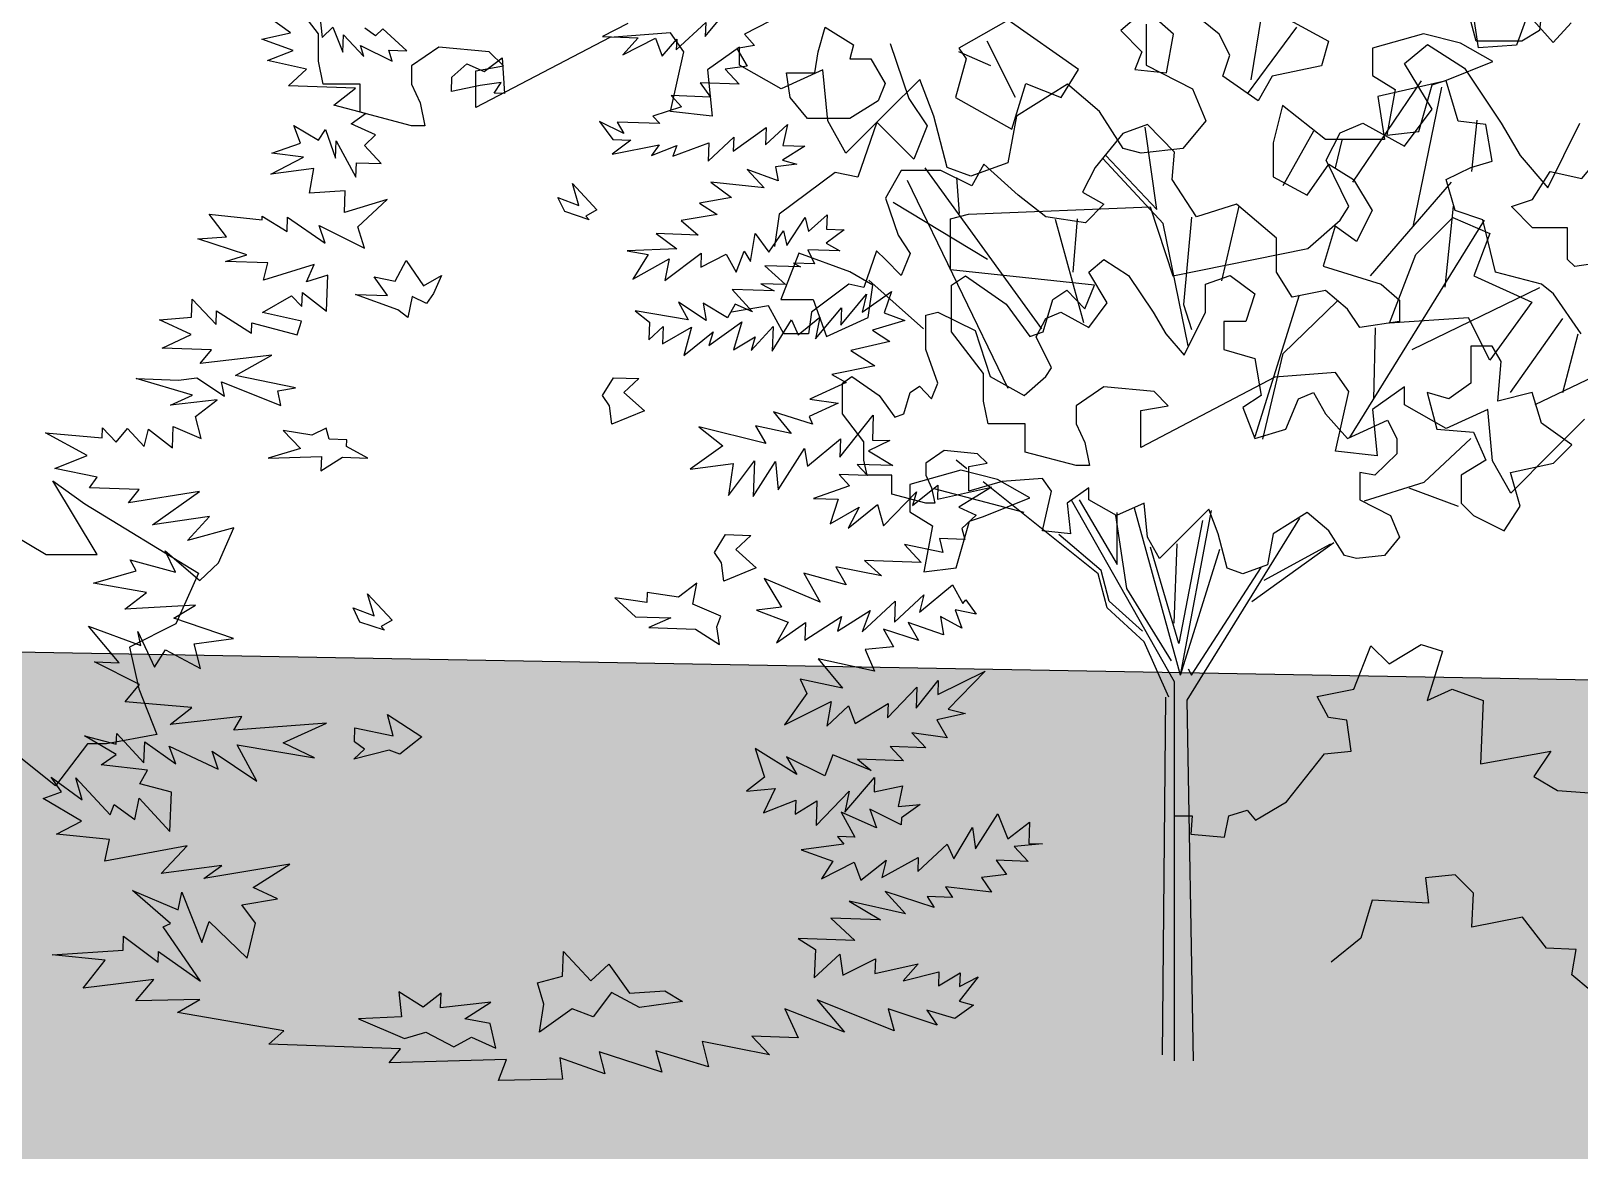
# Model space of a CAD drawing. Header units: inches. Extents: x 11.9 to 85.3, y 21.1 to 37.4.
# Drawn here: x 34.499 to 35.02, y 21.988 to 22.365 of the extents above; entities that cross this region are included whole.
import ezdxf

# ---------------------------------------------------------------- set-up
doc = ezdxf.new("R2010")
doc.units = ezdxf.units.IN
doc.header["$MEASUREMENT"] = 0
doc.layers.add('CAY', color=94, linetype='Continuous')
doc.layers.add('CAY-3', color=61, linetype='Continuous')

# ---------------------------------------------------------------- blocks, each defined once
blk = doc.blocks.new('A$C76451831')
at = {"layer": 'CAY'}
for p, q in [((4704.6, 871.1), (4712.5, 918.7)), ((4701.9, 860.6), (4738.9, 910.7)), ((4527.8, 857.9), (4506.6, 900.2)), ((4509.3, 881.7), (4485.5, 892.2)), ((4781, 794.5), (4832.5, 870.4)), ((4850.9, 870.4), (4799.8, 858.6)), ((4826.2, 761), (4847.8, 865.6)), ((4860, 840.1), (4850.9, 870.4)), ((4728.3, 851.9), (4721.2, 824)), ((4760.5, 826.3), (4728.3, 851.9)), ((4799.8, 858.6), (4804.6, 826.3)), ((4626.9, 837.7), (4608.4, 831)), ((4647.3, 816.9), (4626.9, 837.7)), ((4880.8, 837.7), (4860, 840.1)), ((4870.1, 802.5), (4874.1, 840.9)), ((4885.5, 810.2), (4880.8, 837.7)), ((4608.4, 831), (4587.6, 805.5)), ((4634, 774), (4625.3, 835.7)), ((4728.6, 791.9), (4751.7, 832.8)), ((4804.6, 826.3), (4760.5, 826.3)), ((4768, 805.1), (4772.9, 825.9)), ((4595.8, 814.5), (4634, 774)), ((4645.4, 796.4), (4647.3, 816.9)), ((4721.2, 824), (4721.2, 798.4)), ((4442.1, 803.1), (4430.3, 782.3)), ((4472, 803.1), (4442.1, 803.1)), ((4547.7, 684.5), (4460.2, 805.1)), ((4495.2, 791.7), (4472, 803.1)), ((4504.2, 807.8), (4495.2, 791.7)), ((4529.8, 784.6), (4504.2, 807.8)), ((4587.6, 805.5), (4578.1, 787)), ((4638.7, 763.4), (4593.5, 812.2)), ((4746.8, 784.6), (4762.9, 807.8)), ((4762.9, 807.8), (4781.4, 796.4)), ((4850.9, 796.4), (4869.4, 805.5)), ((4869.4, 805.5), (4885.5, 810.2)), ((4522.3, 639.8), (4446.8, 795.6)), ((4485.8, 770.9), (4483.8, 797.9)), ((4663.8, 768.5), (4645.4, 796.4)), ((4721.2, 798.4), (4746.8, 784.6)), ((4781.4, 796.4), (4795.5, 773.2)), ((4794.3, 724.1), (4854.9, 794.5)), ((4857.6, 773.2), (4850.9, 796.4)), ((4430.3, 782.3), (4439.8, 754.7)), ((4507, 736.3), (4436.2, 779.1)), ((4550.6, 768.5), (4529.8, 784.6)), ((4578.1, 787), (4594.3, 777.9)), ((4580.5, 763.8), (4550.6, 768.5)), ((4571.1, 726.8), (4574.5, 766.9)), ((4594.3, 777.9), (4580.5, 763.8)), ((4659.9, 768.1), (4654, 702.8)), ((4693.7, 777.9), (4663.8, 768.5)), ((4682.7, 720.5), (4695.7, 776.4)), ((4723.6, 752.4), (4693.7, 777.9)), ((4795.5, 773.2), (4783.7, 750)), ((4850.1, 715.8), (4856.4, 776.4)), ((4878.5, 766.1), (4857.6, 773.2)), ((4579.1, 689), (4557.9, 766.3)), ((4657.5, 671.8), (4638.7, 763.4)), ((4767.6, 761.4), (4758.6, 731.5)), ((4783.7, 750), (4767.6, 761.4)), ((4778.7, 602.9), (4879.6, 765.8)), ((4887.9, 726.8), (4878.5, 766.1)), ((4439.8, 754.7), (4448.8, 741)), ((4723.6, 726.8), (4723.6, 752.4)), ((4423.7, 742.9), (4414.2, 715.4)), ((4430.3, 736.3), (4423.7, 742.9)), ((4442.1, 724.5), (4430.3, 736.3)), ((4448.8, 741), (4442.1, 724.5)), ((4458.8, 684.4), (4417.8, 720.8)), ((4735.4, 708.3), (4723.6, 726.8)), ((4758.6, 731.5), (4802.2, 717.8)), ((4922.5, 717.8), (4887.9, 726.8)), ((4402.8, 717.8), (4374.9, 696.9)), ((4414.2, 715.4), (4402.8, 717.8)), ((4707.6, 603.7), (4740.9, 709.9)), ((4760.5, 713.1), (4735.4, 708.3)), ((4777, 699.3), (4760.5, 713.1)), ((4802.2, 717.8), (4816, 706)), ((4825.4, 669), (4921.3, 715.4)), ((4931.5, 710.7), (4922.5, 717.8)), ((4952.3, 680.8), (4931.5, 710.7)), ((4342.7, 701.7), (4314.8, 696.9)), ((4354.1, 680.8), (4342.7, 701.7)), ((4374.9, 696.9), (4372.6, 680.8)), ((4654, 702.8), (4659.9, 684)), ((4728.7, 665.9), (4769.2, 705.2)), ((4786.1, 685.5), (4777, 699.3)), ((4816, 706), (4816, 689.9)), ((4816, 689.9), (4786.1, 685.5)), ((4796.7, 631.7), (4797.9, 685.1)), ((4899.3, 636.8), (4938.6, 692.2)), ((4372.6, 680.8), (4354.1, 680.8)), ((4938.6, 636.8), (4950, 680.8)), ((4713.4, 601.8), (4728.7, 665.9)), ((4917.8, 627.7), (4961.8, 648.6)), ((4834.4, 569.5), (4869.4, 602.2)), ((4491.5, 579.5), (4483.4, 586)), ((4541.2, 539.6), (4503.7, 569.7)), ((4789.6, 555.4), (4834.4, 569.5)), ((4534.5, 546.7), (4466.9, 564.4)), ((4823, 565.2), (4860, 551.4)), ((4647.3, 419.7), (4569.9, 556)), ((4575.8, 556.2), (4604.1, 507.8)), ((4604.1, 507.8), (4604.1, 546.7)), ((4651.6, 424.8), (4617.3, 549.9)), ((4651.6, 424.8), (4675, 548.1)), ((4589.9, 500.7), (4541.2, 539.6)), ((4602.9, 544.4), (4611.2, 489.7)), ((4668.2, 540.8), (4650.5, 448.4)), ((4656.8, 405.9), (4741.3, 542.4)), ((4592.3, 503.1), (4560.4, 530.2)), ((4646.9, 463.7), (4649.3, 523.1)), ((4705.1, 479.9), (4766.8, 524.3)), ((4714.5, 496), (4764.5, 523.1)), ((4650.5, 448.4), (4629.2, 520.8)), ((4651.6, 424.8), (4681.2, 519.2)), ((3915.1, 501.1), (3898, 463.3)), ((4596.6, 475.1), (4589.9, 500.7)), ((4598.2, 480.3), (4592.3, 503.1)), ((4659.9, 424.8), (4712.2, 505.4)), ((4611.2, 489.7), (4644.6, 435.4)), ((4623.3, 457.8), (4598.2, 480.3)), ((4624.5, 449.6), (4596.6, 475.1)), ((3898, 463.3), (3863.2, 445.6)), ((3863.2, 445.6), (3870.3, 414.4)), ((4643, 408.3), (4624.5, 449.6)), ((4647.3, 135.4), (4647.3, 419.7)), ((4657.5, 429.5), (4659.9, 424.8)), ((3870.3, 414.4), (3883.8, 380.2)), ((4638.3, 140.1), (4640.6, 408.3)), ((4661.5, 135.4), (4656.8, 405.9)), ((3831.9, 373.1), (3807.8, 341.8)), ((3846.1, 373.1), (3831.9, 373.1)), ((3883.8, 380.2), (3846.1, 373.1))]:
    blk.add_line(p, q, dxfattribs=at)
for points in [[(4005.8, 921.5), (4007.9, 902.9), (4015.9, 910.7), (4023.4, 891.9), (4023.8, 905), (4039.1, 888.6), (4036.7, 896.9), (4060.3, 885.2), (4057.8, 893.4), (4071.4, 892.9), (4053.4, 909.4), (4047.8, 904.2), (4039.8, 909.9)], [(4237.1, 913.4), (4218.2, 903.7), (4244.9, 902.7), (4233.5, 890), (4258, 902.3), (4263, 889), (4273.8, 901.7), (4273.5, 893.6), (4295.6, 914.1), (4295.2, 903.7), (4314.6, 927.1)], [(4343.6, 915.2), (4324.7, 905.4), (4332.1, 897), (4318.9, 894.7), (4326.6, 881.3), (4310.2, 879.2), (4320.7, 867.9), (4291.3, 868.9), (4299.1, 858.2), (4269.6, 859.3), (4277.5, 850.8), (4256, 843.9), (4261.2, 838.3), (4229.1, 839.4), (4234.2, 831), (4215.9, 839.8), (4225.9, 826.3), (4239.5, 825.9), (4225.5, 815.5), (4260.6, 822.4), (4254.9, 814.4), (4273.8, 821.9), (4270.8, 813.9), (4297.8, 823.8), (4297.4, 810.2), (4316.6, 828.2), (4316.2, 817.7), (4340.9, 835.5), (4340.4, 822.3), (4356.8, 837.6), (4353.5, 821.9), (4369.8, 821.3), (4353.1, 811), (4363.9, 807.9), (4348, 805.8), (4349.9, 795.3), (4326.6, 803.8), (4339.3, 790.2), (4299.5, 794.3), (4315, 782.9), (4290.8, 778.7), (4304.1, 770.1), (4277.2, 765.6), (4290, 754.7), (4258.3, 755.8), (4273.8, 744.4), (4236.6, 743), (4252.3, 740.2), (4240.8, 721.6), (4268.1, 736.9), (4264.8, 720.7), (4292.2, 741.1), (4291.9, 730.6), (4310.8, 740.4), (4318.5, 727), (4324.5, 742.7), (4329.2, 734.8), (4332.6, 756), (4343, 742), (4354, 757.9), (4356.3, 747), (4370.2, 767.8), (4372.6, 757.3), (4386.6, 770), (4386.2, 759.1), (4399.3, 758.6), (4385.9, 748.7), (4396.1, 742.9), (4372.1, 743.7), (4377.2, 733.1), (4361.3, 733.7), (4366.6, 730.8), (4339.9, 731.7), (4355.3, 717.6), (4336.8, 718.2), (4347, 712.9), (4315.3, 714), (4330.6, 697.1), (4317.6, 703), (4311.9, 692.8), (4293.7, 703.8), (4295.9, 690.6), (4275.1, 704.5), (4282.3, 691.1), (4242.7, 697.9), (4253.3, 689.4), (4252.8, 676.3), (4263.6, 686.3), (4263.1, 673.2), (4284.9, 685.6), (4279.1, 664.5), (4301.1, 682.3), (4298, 672), (4322.6, 689.7), (4316.4, 668.6), (4332.6, 678.5), (4329.6, 668.1), (4346.1, 686.1), (4345.4, 667.6), (4359.8, 691.1), (4364.9, 680), (4381.2, 693.1), (4377.9, 676.9), (4397.3, 700.2), (4396.8, 687.1), (4416.2, 710.4), (4413, 696.9), (4434.9, 712.5), (4429.3, 696.4), (4445, 690.8), (4420.7, 683.5), (4433.6, 674.9), (4404.3, 668.2), (4422.5, 656.7), (4390.1, 650.1), (4400.8, 644.3), (4373.6, 631.7), (4394.8, 628.7), (4373.2, 618.6), (4375.7, 613), (4346.5, 622.2), (4359.6, 605.9), (4333, 611.8), (4340.7, 598.4), (4290.4, 611), (4308.5, 596.8), (4283.9, 579.1), (4316.2, 583.4), (4312.6, 559.5), (4332.1, 585.5), (4331.2, 558.8), (4348, 585), (4349.9, 563.6), (4369.6, 594.7), (4371.9, 581.4), (4396.6, 601.9), (4396.1, 588.3), (4421.2, 619.6), (4420.6, 601), (4433.7, 600.6), (4417.6, 593), (4435.8, 581.9), (4409.1, 582.8), (4416.9, 574.4), (4395.7, 575.2), (4403.5, 566.7), (4376.5, 557.2), (4395, 556.6), (4388.9, 538.2), (4410.7, 550.6), (4402.4, 535), (4424.3, 552.8), (4428.8, 536.8), (4453.7, 562.3), (4450.6, 551.9), (4469.7, 567.1), (4469.3, 556.7), (4510, 565.7), (4485.4, 550.7), (4498.4, 544.8), (4487.6, 534.8), (4490, 526.5), (4471, 527.2), (4473.4, 516.7), (4444.6, 522.7), (4457.2, 509.1), (4414.7, 510.6), (4427.4, 499.2), (4393.2, 505.9), (4400.9, 492.5), (4369.1, 501.3), (4381.4, 479.5), (4339.5, 497.3), (4352.3, 475.6), (4333.6, 473.5), (4357.4, 464.5), (4348.7, 449), (4370.5, 464.1), (4370, 450.9), (4397.4, 468.6), (4394.3, 457.8), (4418.8, 473.3), (4412.8, 457.1), (4437.7, 480.3), (4437.1, 464.5), (4459.1, 485), (4455.9, 472), (4480.7, 492.4), (4488.3, 478.5), (4490.7, 481.2), (4498.5, 470.5), (4482.7, 473.7), (4487.7, 460), (4471.7, 468.7), (4473.9, 455), (4447.5, 464.1), (4455.2, 450.7), (4428.8, 459.3), (4436.5, 445.9), (4415.1, 443.9), (4422.2, 427.8), (4380, 437), (4398.2, 415), (4366.3, 421.6), (4371.3, 411), (4354.7, 387.5), (4389.7, 404.9), (4386.3, 386.4), (4402.7, 401.7), (4407.7, 388.4), (4432.3, 403.4), (4431.9, 392.6), (4454, 415.8), (4453.4, 400), (4470, 420.7), (4469.7, 410.3), (4505.2, 427.6), (4477.4, 399.1), (4490.4, 396), (4469, 391.3), (4476.7, 377.8), (4450.1, 381.5), (4460.6, 370.2), (4433.8, 371.2), (4443.9, 360.4), (4409.5, 361.6), (4419.6, 353.1), (4391, 365), (4385, 349.3), (4356.1, 363.5), (4363.8, 350.1), (4332.7, 369.7), (4339.7, 348.2), (4326.2, 337.8), (4347.6, 339.7), (4338.8, 321.5), (4363.1, 331), (4362.7, 320.6), (4379, 330.5), (4378.3, 311.9), (4403.2, 337.8), (4400, 322), (4422.2, 348), (4421.8, 337.1), (4443.2, 341.8), (4440, 326.1), (4456.3, 327.8), (4442.4, 317.8), (4442.2, 312.4), (4418.6, 324.1), (4423.6, 310.3), (4397.2, 322.1), (4407.5, 303.2), (4394.3, 303.7), (4399.1, 298), (4367.2, 293.7), (4391, 285.2), (4382.3, 271.9), (4406.8, 284.6), (4411.8, 270.9), (4430.9, 286.1), (4427.7, 273), (4455, 287.9), (4454.6, 277.5), (4476.6, 298.1), (4481.7, 287), (4495.6, 310.5), (4497.8, 294.6), (4514.6, 320.8), (4522.1, 301.9), (4538.4, 314.5), (4537.8, 298.6), (4548.2, 298.3), (4526.8, 296.3), (4537.3, 285.1), (4513.3, 285.9), (4521.1, 275.2), (4502.5, 273.1), (4509.8, 262), (4475.5, 265.9), (4480.6, 258), (4461.6, 258.7), (4466.8, 250.4), (4430.1, 262.5), (4445.3, 245.7), (4403.1, 255.3), (4426.6, 241.3), (4389.5, 242.6), (4407.5, 225.7), (4364.9, 227.2), (4377.8, 219), (4377, 197.7), (4396.2, 215.6), (4398.4, 199.7), (4422.9, 212), (4422.5, 201.1), (4454.9, 208.2), (4443.6, 195.4), (4470.5, 202.2), (4470.2, 191.8), (4486.4, 201.6), (4486, 191.2), (4499.9, 198.4), (4485.6, 180.3), (4496.4, 177.2), (4482.5, 167.3), (4461.4, 173.5), (4469.1, 162.3), (4432.4, 174.5), (4436.8, 158), (4379.2, 181.3), (4399.6, 157), (4354.9, 174.5), (4365, 152.8), (4330.2, 154), (4343.3, 140), (4292.9, 149.9), (4297.7, 131.1), (4258.2, 142.9), (4262.6, 126.9), (4215.6, 142.2), (4220, 125.7), (4186, 137.8), (4188.1, 121.8), (4140.1, 120.8), (4146.1, 136.4), (4058.1, 134.1), (4066.6, 144.6), (3967.9, 148.1), (3979.1, 158.1), (3899.4, 171.8), (3916.1, 181.6), (3868, 180.6), (3881.7, 196.4), (3828.5, 190.1), (3845, 210.9), (3805.3, 215), (3858.5, 218.6), (3858.8, 229), (3884.9, 209.5), (3885.2, 217.6), (3916.5, 195.2), (3888.5, 236.1), (3894, 238.6), (3865.5, 263.2), (3899.8, 248.8), (3902.6, 261.9), (3917.6, 224.2), (3923.1, 239.9), (3951.6, 212.6), (3957.9, 238.7), (3947.6, 252.6), (3974.4, 257.1), (3956.2, 265.5), (3983.5, 283.1), (3919.2, 272.2), (3932.7, 282.1), (3887.2, 276), (3906.5, 296.7), (3844.9, 285.2), (3848.2, 301.4), (3808.5, 305.5), (3827.4, 315.3), (3798.5, 332.2), (3812.3, 337.1), (3804.5, 348.3), (3827.9, 331.1), (3823.1, 347.6), (3848.9, 320), (3851.8, 327.6), (3867.3, 316.6), (3870.6, 332.4), (3893.7, 307.5), (3894.8, 337), (3871, 343.2), (3876.8, 353.5), (3842, 357.4), (3853.2, 365.2), (3829.6, 379.1), (3853.4, 372.9), (3853.7, 381), (3874.2, 359), (3874.8, 374.8), (3898.2, 358.2), (3893.2, 371.5), (3929.8, 354.3), (3925.3, 367.6), (3958.9, 345.2), (3944, 372.4), (4002.2, 362.7), (3978.5, 373.9), (4011.2, 388.7), (3941.7, 383.4), (3947.5, 393.6), (3893.8, 387.8), (3910.1, 400.4), (3860, 404.8), (3870.8, 417.6), (3837, 434.6), (3855.6, 434), (3832.5, 461.5), (3871.9, 447), (3869.5, 457.5), (3882.2, 430.8), (3890.3, 443.7), (3916.6, 429.6), (3911.8, 448.3), (3941.4, 452.3), (3896.6, 467.5), (3912.8, 477.3), (3859.7, 474.2), (3876, 486.8), (3836.3, 493.6), (3868.4, 502.9), (3863.7, 511.2), (3897.8, 501.9), (3890.2, 518), (3916.2, 495.8), (3930.2, 508.9), (3941.6, 535.3), (3906.8, 525.6), (3923.3, 543.6), (3880.5, 537.4), (3915.8, 562.4), (3862.5, 553.9), (3870.5, 564), (3833.4, 565.3), (3839.1, 573.3), (3807.2, 579.8), (3831.5, 589.4), (3800.4, 606.4), (3842.9, 602.6), (3843.1, 610.3), (3853.2, 599.5), (3861.7, 609.7), (3874.4, 596.1), (3877.5, 609.1), (3895.6, 595.3), (3896.2, 611.2), (3917.2, 602.3), (3912.8, 618.8), (3929.1, 631.3), (3894, 627.1), (3910.6, 634.7), (3868.4, 647.1), (3900.1, 646), (3913.8, 647.7), (3934.6, 633.9), (3932.3, 644.8), (3976.9, 627), (3974.6, 637.9), (3987.8, 640.2), (3942.8, 649.4), (3970.1, 664.8), (3916.4, 658.5), (3924.9, 668.7), (3887.8, 670), (3909.5, 680.1), (3885.8, 691.3), (3909.9, 693.2), (3910.4, 706.8), (3928.3, 687.6), (3928.7, 698), (3954.8, 681.2), (3955.1, 688.9), (3989.2, 680), (3992.3, 690.3), (3963.1, 696.8), (3984.8, 709.2), (3992.7, 701.2), (3993, 711.6), (4011.1, 697.8), (4012.1, 724.6), (3996, 719.7), (4001.9, 732.6), (3963.9, 720.8), (3967.1, 733.8), (3935.4, 734.9), (3951.4, 739.8), (3914.7, 752), (3936, 753.5), (3923, 770.3), (3962.8, 766.2), (3962.9, 768.9), (3981.5, 757.4), (3981.9, 768.2), (4010.2, 748.6), (4005.7, 761.9), (4039.5, 744.9), (4034.6, 760.9), (4056.7, 781.5), (4024.6, 771.7), (4025.2, 788), (3998.4, 786.2), (4001.7, 804.7), (3969.4, 800.4), (3993.9, 813.1), (3970, 816.2), (3991.5, 823.6), (3986.5, 837), (4005.2, 825.9), (4010.4, 833.9), (4017.9, 812.3), (4018.3, 825.4), (4033.2, 798.2), (4033.6, 809), (4052.2, 808.4), (4039.5, 822), (4047.9, 829.8), (4029.6, 838.2), (4040.3, 846), (4016.5, 852.2), (4032.8, 864.8), (3982.6, 866.6), (3996.2, 879.2), (3966.9, 885.7), (3986.2, 893.2), (3962.5, 901.7), (3984, 906.4), (3968.1, 917.8)]]:
    blk.add_lwpolyline(points, dxfattribs=at)
for points in [[(4709.9, 855.3), (4683.5, 873.8), (4688.8, 889.6), (4680.8, 905.5), (4667.6, 916), (4665, 945.1), (4680.8, 950.3), (4696.7, 963.5), (4686.1, 987.3), (4699.3, 1016.3), (4731, 1024.3), (4770.6, 1013.7), (4754.7, 1003.1), (4744.2, 982), (4778.5, 974.1), (4778.5, 947.7), (4757.4, 939.8), (4736.3, 931.9), (4704.6, 937.1), (4699.3, 921.3), (4733.6, 916), (4762.7, 900.2), (4757.4, 881.7), (4720.4, 873.8)], [(4865.6, 929.2), (4870.9, 953), (4905.2, 945.1), (4910.4, 963.5), (4907.8, 982), (4923.6, 987.3), (4947.4, 979.4), (4939.5, 942.4), (4923.6, 931.9), (4921, 908.1), (4907.8, 900.2), (4873.5, 900.2)], [(4641.2, 876.4), (4646.5, 905.5), (4625.4, 923.9), (4606.9, 908.1), (4622.8, 892.2), (4617.5, 879)], [(4403.7, 887), (4419.5, 887), (4430.1, 868.5), (4424.8, 855.3), (4403.7, 842.1), (4372, 842.1), (4358.8, 857.9), (4356.2, 876.4), (4377.3, 876.4), (4380, 892.2), (4385.2, 910.7), (4406.4, 897.5)], [(4562.1, 857.9), (4575.3, 879), (4522.5, 916), (4485.5, 894.9), (4490.8, 887), (4482.9, 857.9), (4525.1, 834.2), (4535.7, 868.5)], [(4144.6, 860.9), (4136.9, 861.2), (4142.2, 869.2), (4126.3, 867), (4104.8, 862.3), (4105.2, 873.2), (4116.4, 883.2), (4129.3, 877.3), (4142.8, 887.7)], [(4915.7, 781.4), (4928.9, 802.5), (4952.7, 797.2), (4965.9, 813), (4971.2, 778.7), (4992.3, 778.7), (4987, 755), (4963.2, 760.2), (4965.9, 733.8), (4947.4, 731.2), (4942.1, 736.5), (4942.1, 760.2), (4915.7, 760.2), (4899.9, 776.1)], [(4208.2, 766.2), (4189.8, 772.3), (4184.7, 782.9), (4200.4, 776.9), (4195.5, 793.4), (4213.9, 773.7), (4205.6, 769)], [(4064.6, 698.7), (4032.9, 710.2), (4056.9, 709.4), (4046.9, 723.3), (4062.7, 720.1), (4070.9, 735.6), (4083.8, 716.6), (4097.3, 724.3), (4091.3, 710.9), (4086.1, 703.4), (4075.4, 708.7), (4072.1, 693)], [(4499.5, 590.8), (4474.4, 593.1), (4460.6, 583.7), (4460.6, 574.6), (4464.9, 565.2), (4467.3, 553.8), (4460.6, 553.8), (4435.1, 560.5), (4435.1, 574.6), (4416.6, 574.6), (4414.2, 586), (4414.2, 599.8), (4398.1, 620.6), (4398.1, 643.8), (4405.2, 648.6), (4425.6, 634.4), (4437.4, 618.3), (4444.1, 620.6), (4448.8, 636.8), (4455.9, 641.5), (4464.9, 632), (4469.6, 643.8), (4460.6, 669), (4460.6, 694.6), (4469.6, 696.9), (4497.6, 683.2), (4509, 648.6), (4534.5, 634.4), (4550.6, 648.6), (4554.9, 655.2), (4543.5, 678.5), (4550.6, 692.2), (4562, 696.9), (4582.9, 685.5), (4596.6, 704), (4582.9, 726.8), (4594.3, 736.3), (4612.7, 724.5), (4631.2, 696.9), (4640.6, 680.8), (4654.4, 664.7), (4670.5, 696.9), (4670.5, 717.8), (4689, 724.5), (4707.5, 710.7), (4700.8, 689.9), (4684.3, 689.9), (4684.3, 669), (4707.5, 662.3), (4712.2, 634.4), (4698.4, 625.4), (4707.5, 602.2), (4730.7, 609.2), (4740.1, 632), (4751.5, 636.8), (4760.5, 620.6), (4777, 602.2), (4806.9, 615.9), (4814, 602.2), (4814, 590.8), (4797.5, 574.6), (4786.1, 576.6), (4786.1, 556.2), (4809.3, 544.4), (4816, 528.2), (4804.6, 514.5), (4783.7, 512.1), (4774.7, 514.5), (4762.9, 533), (4746.8, 546.7), (4721.2, 530.6), (4716.9, 507.4), (4698.4, 500.7), (4686.6, 505), (4679.9, 530.6), (4672.9, 549.1), (4656.8, 533), (4635.9, 512.1), (4626.9, 528.2), (4624.5, 553.8), (4603.7, 544.4), (4582.9, 556.2), (4582.9, 565.2), (4566.7, 553.8), (4569.1, 530.6), (4548.3, 533), (4554.9, 562.8), (4548.3, 572.3), (4518, 569.9), (4492.8, 562.8), (4492.8, 581.3), (4506.6, 583.7)], [(4892.2, 660), (4885.5, 671.4), (4869.4, 671.4), (4869.4, 643.8), (4852.9, 632), (4836.8, 636.8), (4843.9, 609.2), (4871.4, 606.9), (4880.8, 586), (4862.3, 574.6), (4862.3, 553.8), (4871.4, 544.4), (4894.6, 533), (4906.4, 551.4), (4899.3, 576.6), (4931.5, 583.7), (4945.3, 597.4), (4922.5, 613.6), (4915.4, 636.8), (4889.8, 630.1)], [(4223.4, 626.6), (4218.2, 634.5), (4226.4, 647.8), (4245.4, 647.1), (4234.2, 636.7), (4249.6, 623), (4225.2, 612.9)], [(4013.2, 601.7), (4010.8, 609.9), (4000.2, 604.8), (3978.6, 608.3), (3991.7, 594.7), (3967.4, 587.4), (4007.3, 588.7), (4006.9, 577.9), (4023.2, 588.2), (4042.2, 587.5), (4026.2, 596.2), (4026.3, 601.2)], [(4307.3, 508.9), (4302.2, 516.8), (4310.3, 530.1), (4329.4, 529.4), (4318.1, 518.9), (4333.5, 505.2), (4309.1, 495.2)], [(4303.8, 461), (4306.8, 469), (4285.8, 477.9), (4289, 493.7), (4275.1, 483.3), (4251.6, 486.8), (4251.4, 479.1), (4227.5, 482.7), (4242.8, 468.5), (4269.5, 467.6), (4253, 460.5), (4287.8, 459.2), (4306, 447.7)], [(4054.6, 458.4), (4036.2, 464.5), (4031.1, 475.1), (4046.8, 469.1), (4041.9, 485.6), (4060.3, 465.9), (4052, 461.2)], [(4032, 374.8), (4032.4, 385.2), (4061.2, 379.2), (4056.8, 395.2), (4082.5, 378.5), (4066.1, 365.4), (4058.1, 368.4), (4031.6, 361.7), (4039.5, 369.1)], [(4174.2, 178.1), (4169.4, 194.1), (4188.1, 198.9), (4188.8, 217.4), (4209.3, 195.4), (4222.9, 208.1), (4238.4, 186.2), (4264.8, 188), (4278.1, 179.9), (4245.8, 175.6), (4224.8, 186.7), (4211.1, 168.6), (4195.4, 174.6), (4170.8, 156.9)], [(4138.2, 144.9), (4133.9, 163.6), (4114.9, 167), (4134.4, 179.5), (4096.7, 175.3), (4097, 186.2), (4083.5, 175.8), (4065.4, 187.3), (4067.4, 168.6), (4035.2, 167), (4069.6, 152.2), (4085.6, 157.1), (4106.5, 146), (4119.9, 153.2)]]:
    blk.add_lwpolyline(points, close=True, dxfattribs=at)
at = {"layer": 'CAY-3'}
for p, q in [((3839, 515.2), (3805.7, 570.4)), ((3805.7, 570.4), (3829.8, 553.3)), ((3719, 563.9), (3800.7, 515.2)), ((3829.8, 553.3), (3915.1, 501.1)), ((3800.7, 515.2), (3839, 515.2)), ((86.7, 510.8), (100.8, 469.5)), ((472.7, 495.7), (489.8, 509.9)), ((489.8, 509.9), (517.5, 492.2)), ((493.3, 461.5), (472.7, 495.7)), ((517.5, 492.2), (545.2, 450.9)), ((100.8, 469.5), (114.4, 448.9)), ((472.7, 433.8), (493.3, 461.5)), ((76.8, 451.7), (62.5, 410.5)), ((86.7, 441.8), (76.8, 451.7)), ((104.4, 424.1), (86.7, 441.8)), ((114.4, 448.9), (104.4, 424.1)), ((413.7, 423.2), (424.3, 443.8)), ((424.3, 443.8), (441.4, 450.9)), ((441.4, 450.9), (472.7, 433.8)), ((545.2, 450.9), (559.3, 426.7)), ((580, 402.5), (604.1, 450.9)), ((430.8, 388.4), (413.7, 423.2)), ((559.3, 426.7), (580, 402.5)), ((45.4, 414.1), (3.5, 382.8)), ((62.5, 410.5), (45.4, 414.1)), ((145.6, 382.8), (281.8, 388.3)), ((281.8, 388.3), (298.9, 336.4)), ((424.3, 378.3), (430.8, 388.4)), ((3.5, 382.8), (0, 358.6)), ((132.1, 379.3), (145.6, 382.8)), ((132.1, 340.9), (132.1, 379.3)), ((400.1, 357.1), (424.3, 378.3)), ((3807.8, 341.8), (3773, 369.5)), ((298.9, 336.4), (400.1, 357.1)), ((240, 329.4), (132.1, 340.9)), ((132.7, 329.4), (143.3, 336.4)), ((132.7, 294.5), (132.7, 329.4)), ((143.3, 336.4), (173.9, 315.2)), ((208.7, 318.7), (219.3, 325.8)), ((219.3, 325.8), (232.9, 311.7)), ((232.9, 311.7), (240, 329.4)), ((173.9, 315.2), (191.6, 291)), ((201.6, 294.5), (208.7, 318.7)), ((156.8, 263.3), (132.7, 294.5)), ((191.6, 291), (201.6, 294.5)), ((156.8, 242.6), (156.8, 263.3)), ((375.4, 260.4), (274.7, 207.8)), ((420.8, 263.9), (375.4, 260.4)), ((430.8, 249.7), (420.8, 263.9)), ((247, 253.3), (226.4, 239.1)), ((284.8, 249.7), (247, 253.3)), ((295.4, 239.1), (284.8, 249.7)), ((420.8, 204.9), (430.8, 249.7)), ((472.7, 253.3), (448.5, 236.2)), ((472.7, 239.7), (472.7, 253.3)), ((160.4, 225.5), (156.8, 242.6)), ((226.4, 239.1), (226.4, 225.5)), ((274.7, 235.6), (295.4, 239.1)), ((274.7, 207.8), (274.7, 235.6)), ((448.5, 236.2), (452, 201.4)), ((503.9, 222), (472.7, 239.7)), ((535.2, 236.2), (503.9, 222)), ((538.7, 197.8), (535.2, 236.2)), ((188.1, 225.5), (160.4, 225.5)), ((188.1, 204.3), (188.1, 225.5)), ((226.4, 225.5), (232.9, 211.4)), ((607.7, 229.1), (583.5, 204.9)), ((232.9, 211.4), (236.4, 194.3)), ((226.4, 194.3), (188.1, 204.3)), ((452, 201.4), (420.8, 204.9)), ((552.3, 173.6), (538.7, 197.8)), ((583.5, 204.9), (552.3, 173.6)), ((236.4, 194.3), (226.4, 194.3)), ((1909.2, 130.4), (1885, 161.7)), ((1909.2, 109.8), (1909.2, 130.4)), ((2173.1, 131), (2127.7, 127.5)), ((2183.2, 116.9), (2173.1, 131)), ((2529.9, 137.5), (2529.9, 106.9)), ((1999.4, 120.4), (1978.8, 106.3)), ((2037.1, 116.9), (1999.4, 120.4)), ((2127.7, 127.5), (2027.1, 75)), ((2047.8, 106.3), (2037.1, 116.9)), ((2173.1, 72.1), (2183.2, 116.9)), ((2225, 120.4), (2200.9, 103.3)), ((2225, 106.9), (2225, 120.4)), ((1912.7, 92.7), (1909.2, 109.8)), ((1978.8, 106.3), (1978.8, 92.7)), ((2027.1, 102.7), (2047.8, 106.3)), ((2256.3, 89.2), (2225, 106.9)), ((2529.9, 106.9), (2564.7, 89.2)), ((2027.1, 75), (2027.1, 102.7)), ((2200.9, 103.3), (2204.4, 68.5)), ((2287.5, 103.3), (2256.3, 89.2)), ((2291.1, 65), (2287.5, 103.3)), ((2360.1, 96.2), (2335.9, 72.1)), ((2370.7, 68.5), (2360.1, 96.2)), ((1940.4, 92.7), (1912.7, 92.7)), ((1940.4, 71.5), (1940.4, 92.7)), ((1978.8, 92.7), (1985.3, 78.5)), ((2470.9, 92.7), (2432.6, 68.5)), ((2495.1, 72.1), (2470.9, 92.7)), ((2564.7, 89.2), (2574.7, 65)), ((1978.8, 61.4), (1940.4, 71.5)), ((1985.3, 78.5), (1988.8, 61.4)), ((2204.4, 68.5), (2173.1, 72.1)), ((2335.9, 72.1), (2304.6, 40.8)), ((2512.8, 44.3), (2495.1, 72.1)), ((1988.8, 61.4), (1978.8, 61.4)), ((2304.6, 40.8), (2291.1, 65)), ((2380.7, 30.2), (2370.7, 68.5)), ((2432.6, 68.5), (2426.1, 33.7)), ((2574.7, 65), (2557.6, 44.3)), ((2526.3, 40.8), (2512.8, 44.3)), ((2557.6, 44.3), (2526.3, 40.8)), ((2398.4, 23.7), (2380.7, 30.2)), ((2426.1, 33.7), (2398.4, 23.7))]:
    blk.add_line(p, q, dxfattribs=at)
for points in [[(597.7, 526.3), (584, 511.6), (565, 532.7), (556.5, 509.5), (528.1, 507.4), (522.8, 542.2)], [(4646.7, 319.2), (4660.4, 319.2), (4659.4, 305.5), (4684.7, 303.3), (4687.9, 319.2), (4701.6, 323.4), (4707.9, 316), (4731.1, 329.7), (4759.6, 365.6), (4779.6, 367.7), (4776.4, 390.9), (4762.7, 393), (4754.3, 408.8), (4781.7, 414.1), (4794.4, 446.8), (4808.1, 433.1), (4832.3, 447.8), (4848.2, 442.6), (4836.6, 405.7), (4855.5, 414.1), (4878.8, 405.7), (4876.6, 358.2), (4929.4, 367.7), (4916.7, 348.7), (4934.6, 338.2), (4965.2, 336)], [(4958.9, 188.4), (4945.2, 200), (4948.4, 219), (4926.2, 220), (4908.3, 243.2), (4870.3, 235.8), (4871.4, 261.2), (4857.7, 274.9), (4835.5, 272.8), (4837.6, 253.8), (4795.4, 255.9), (4787, 227.4), (4764.8, 209.5)]]:
    blk.add_lwpolyline(points, dxfattribs=at)
for points in [[(481.1, 352.5), (508.8, 380.2), (536.5, 368.3), (524.6, 336.6), (568.2, 316.8), (536.5, 273.3), (520.7, 305), (461.3, 301)], [(56.6, 339.4), (18.3, 353.5), (4.7, 318.7), (28.9, 318.7), (38.9, 291), (70.2, 305.2), (73.7, 329.4)], [(167.4, 183.7), (139.7, 190.7), (101.4, 180.1), (101.4, 159.5), (118.5, 148.9), (112, 114.6), (136.2, 117.6), (146.2, 152.4), (156.8, 155.9), (191.6, 170.1)], [(2765.8, 123.3), (2738.1, 130.3), (2699.7, 119.7), (2699.7, 99.1), (2716.8, 88.5), (2710.4, 54.3), (2734.5, 57.2), (2744.6, 92), (2755.2, 95.5), (2790, 109.7)]]:
    blk.add_lwpolyline(points, close=True, dxfattribs=at)

msp = doc.modelspace()

# ---------------------------------------------------------------- hatches: boundary and pattern name
at = {"true_color": 0x000000}
h = msp.add_hatch(color=18, dxfattribs=at)
h.dxf.hatch_style = 1
h.paths.add_polyline_path([(70.51978, 21.54651), (69.24363, 22.3819), (69.24363, 24.06333), (69.11663, 24.06333), (69.11663, 22.25961), (70.25366, 21.51914), (12.49661, 22.54745), (12.49661, 21.9488), (70.51978, 21.1086)])

# ---------------------------------------------------------------- linework, layer by layer
msp.add_lwpolyline([(12.49661, 22.54745), (70.25366, 21.51914), (69.11663, 22.25961), (69.11663, 24.06333), (67.06144, 24.06333), (69.24363, 24.06333), (69.24363, 22.3819), (70.51978, 21.54651), (70.51978, 21.1086), (12.49661, 21.9488)], close=True)

# ---------------------------------------------------------------- block references
at = {"layer": 'CAY', "xscale": 0.0004489089019145984, "yscale": 0.0004489089019145984, "zscale": 0.0004489089019145984}
for p in [(33.73839, 22.30535), (34.74897, 22.13133), (32.7975, 21.9573)]:
    msp.add_blockref('A$C76451831', p, dxfattribs=at)

doc.saveas('drawing.dxf')
